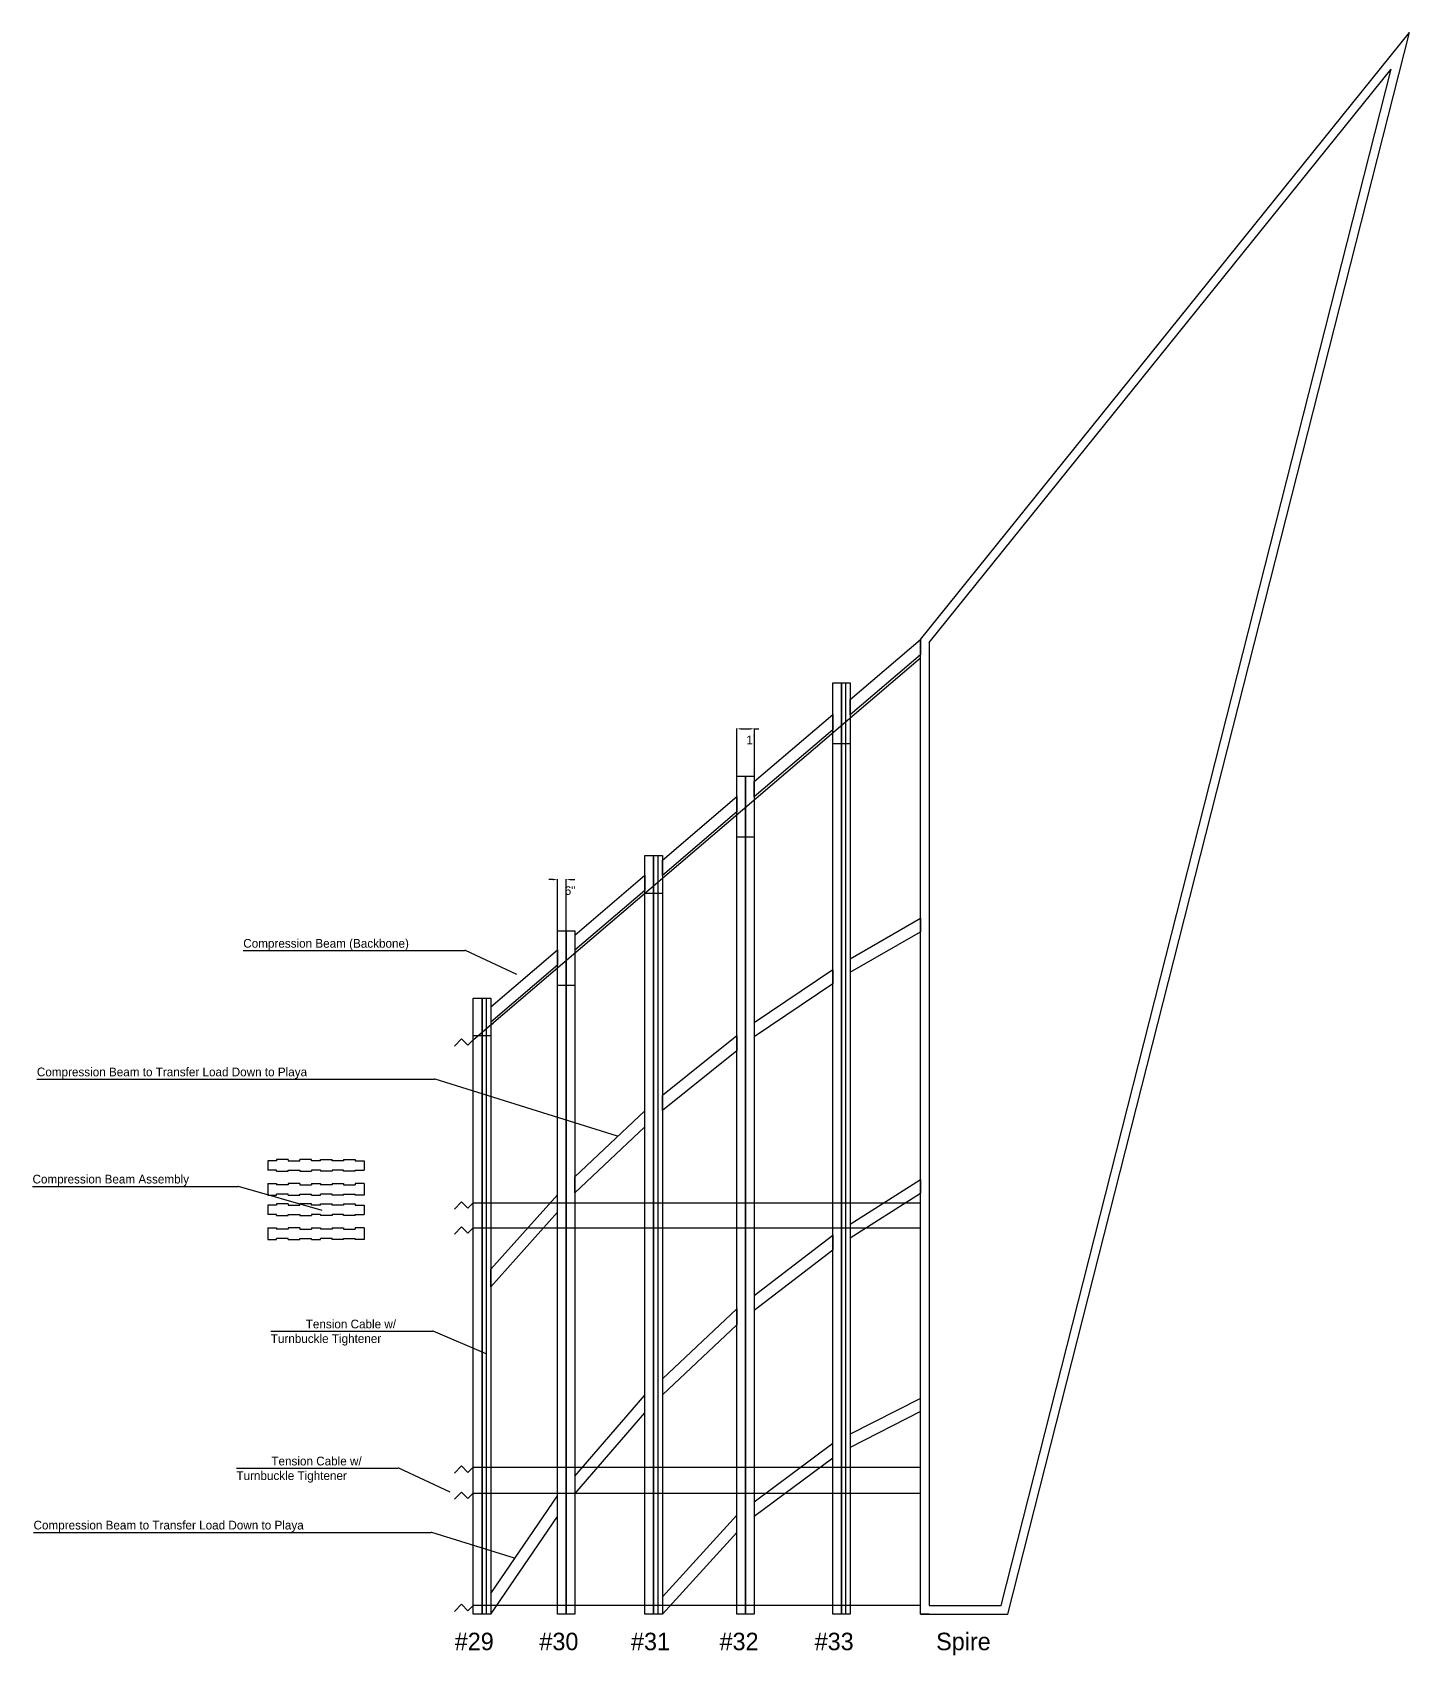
# Model space of a CAD drawing. Extents: x 0 to 8043, y -132 to 1090.
# Drawn here: x 7097 to 8043, y -25 to 1090 of the extents above; entities that cross this region are included whole.
import ezdxf

# ---------------------------------------------------------------- set-up
doc = ezdxf.new("R2010")
doc.units = 0
doc.layers.get('0').update_dxf_attribs({"linetype": 'CONTINUOUS'})
doc.layers.get('DEFPOINTS').update_dxf_attribs({"linetype": 'CONTINUOUS'})
for name, color, linetype in [('ANNOTATION', 7, 'CONTINUOUS'), ('COMPRESSION_BOX', 1, 'CONTINUOUS'), ('TENSION', 4, 'CONTINUOUS')]:
    doc.layers.add(name, color=color, linetype=linetype)
doc.dimstyles.get("Standard").update_dxf_attribs({"dimtxt": 0.18, "dimasz": 0.18, "dimexe": 0.18, "dimexo": 0.0625, "dimgap": 0.09, "dimtad": 0, "dimtih": 1, "dimtoh": 1, "dimzin": 0, "dimcen": 0.09, "dimazin": 3, "dimtfac": 1, "dimtofl": 0, "dimtmove": 0, "dimatfit": 3})

# ---------------------------------------------------------------- blocks, each defined once
blk = doc.blocks.new('*U330')
at = {"layer": 'ANNOTATION'}
blk.add_text('#32', height=12, dxfattribs=at).set_placement((7568.9, -21))
blk = doc.blocks.new('*U333')
at = {"layer": 'ANNOTATION'}
blk.add_text('#31', height=12, dxfattribs=at).set_placement((7508.1, -21))
blk = doc.blocks.new('*U334')
at = {"layer": 'ANNOTATION'}
blk.add_text('#30', height=12, dxfattribs=at).set_placement((7445.2, -21))
blk = doc.blocks.new('*U335')
at = {"layer": 'ANNOTATION'}
blk.add_text('#29', height=12, dxfattribs=at).set_placement((7387.1, -21))
blk = doc.blocks.new('*U336')
at = {"layer": 'ANNOTATION'}
blk.add_text('#33', height=12, dxfattribs=at).set_placement((7634.2, -21))
blk = doc.blocks.new('*U337')
at = {"layer": 'ANNOTATION'}
blk.add_text('Spire', height=12, dxfattribs=at).set_placement((7717.6, -21))
blk = doc.blocks.new('*U361')
at = {"layer": 'ANNOTATION', "linetype": 'BYBLOCK'}
blk.add_line((7348.7, 103.9), (7348.3, 103.9), dxfattribs=at)
for points in [[(7237.2, 103.9), (7348.3, 103.9)], [(7384, 87.5), (7348.7, 103.9)]]:
    blk.add_lwpolyline(points, dxfattribs=at)
at = {"layer": 'ANNOTATION'}
blk.add_solid([(7384, 87.5), (7384.2, 87.4), (7384, 87.4)], dxfattribs=at)
for s, p in [('Tension Cable w/', (7261.2, 105.9)), ('Turnbuckle Tightener', (7237.2, 95.9))]:
    blk.add_text(s, height=6, dxfattribs=at).set_placement(p)
blk = doc.blocks.new('*U363')
at = {"layer": 'ANNOTATION', "linetype": 'BYBLOCK'}
blk.add_line((7372.2, 198), (7371.9, 198), dxfattribs=at)
for points in [[(7260.8, 198), (7371.9, 198)], [(7408.7, 182.6), (7372.2, 198)]]:
    blk.add_lwpolyline(points, dxfattribs=at)
at = {"layer": 'ANNOTATION'}
blk.add_solid([(7408.7, 182.6), (7408.8, 182.5), (7408.7, 182.6)], dxfattribs=at)
for s, p in [('Tension Cable w/', (7284.8, 200)), ('Turnbuckle Tightener', (7260.8, 190))]:
    blk.add_text(s, height=6, dxfattribs=at).set_placement(p)
blk = doc.blocks.new('*U365')
at = {"layer": 'ANNOTATION', "linetype": 'BYBLOCK'}
blk.add_line((7394.4, 459.4), (7394, 459.4), dxfattribs=at)
for points in [[(7241.9, 459.4), (7394, 459.4)], [(7429.7, 442.9), (7394.4, 459.4)]]:
    blk.add_lwpolyline(points, dxfattribs=at)
at = {"layer": 'ANNOTATION'}
blk.add_solid([(7429.8, 443), (7429.9, 442.9), (7429.7, 442.9)], dxfattribs=at)
blk.add_text('Compression Beam (Backbone)', height=6, dxfattribs=at).set_placement((7241.9, 461.4))
blk = doc.blocks.new('*U367')
at = {"layer": 'ANNOTATION', "linetype": 'BYBLOCK'}
blk.add_line((7373.7, 371.1), (7373.3, 371.1), dxfattribs=at)
for points in [[(7100.2, 371.1), (7373.3, 371.1)], [(7498.9, 331.9), (7373.7, 371.1)]]:
    blk.add_lwpolyline(points, dxfattribs=at)
at = {"layer": 'ANNOTATION'}
blk.add_solid([(7498.9, 332), (7499, 331.9), (7498.8, 331.9)], dxfattribs=at)
blk.add_text('Compression Beam to Transfer Load Down to Playa', height=6, dxfattribs=at).set_placement((7100.2, 373.1))
blk = doc.blocks.new('*U369')
at = {"layer": 'ANNOTATION', "linetype": 'BYBLOCK'}
blk.add_line((7371.3, 59.9), (7371, 59.9), dxfattribs=at)
for points in [[(7097.9, 59.9), (7371, 59.9)], [(7428.1, 42.1), (7371.3, 59.9)]]:
    blk.add_lwpolyline(points, dxfattribs=at)
at = {"layer": 'ANNOTATION'}
blk.add_solid([(7428.1, 42.1), (7428.3, 42.1), (7428.1, 42.1)], dxfattribs=at)
blk.add_text('Compression Beam to Transfer Load Down to Playa', height=6, dxfattribs=at).set_placement((7097.9, 61.9))
blk = doc.blocks.new('*U374')
at = {"layer": 'ANNOTATION', "linetype": 'BYBLOCK'}
blk.add_line((7238.6, 297.5), (7238.3, 297.5), dxfattribs=at)
for points in [[(7097.2, 297.5), (7238.3, 297.5)], [(7296.1, 281), (7238.6, 297.5)]]:
    blk.add_lwpolyline(points, dxfattribs=at)
at = {"layer": 'ANNOTATION'}
blk.add_solid([(7296.1, 281.1), (7296.2, 281), (7296.1, 281)], dxfattribs=at)
blk.add_text('Compression Beam Assembly', height=6, dxfattribs=at).set_placement((7097.2, 299.5))
blk = doc.blocks.new('*D326')
at = {"layer": 'ANNOTATION', "color": 0}
for p, q in [((7454.6, 508.2), (7451.6, 508.2)), ((7457.6, 473.2), (7457.6, 508.4)), ((7463.6, 473.2), (7463.6, 508.4)), ((7466.6, 508.2), (7469.6, 508.2))]:
    blk.add_line(p, q, dxfattribs=at)
for points in [[(7454.6, 508.7), (7454.6, 507.7), (7457.6, 508.2)], [(7466.6, 508.7), (7466.6, 507.7), (7463.6, 508.2)]]:
    blk.add_solid(points, dxfattribs=at)
at = {"layer": 'DEFPOINTS', "color": 0}
for p in [(7463.6, 508.2), (7457.6, 473.1), (7463.6, 473.1)]:
    blk.add_point(p, dxfattribs=at)
at = {"layer": 'ANNOTATION', "color": 0}
blk.add_text('6"', height=6, dxfattribs=at).set_placement((7462.6, 497.6))
blk = doc.blocks.new('*D327')
at = {"layer": 'ANNOTATION', "color": 0}
for p, q in [((7580.8, 579.2), (7580.8, 611.9)), ((7583.8, 611.7), (7589.8, 611.7)), ((7592.8, 579.2), (7592.8, 611.9)), ((7592.8, 611.7), (7595.8, 611.7))]:
    blk.add_line(p, q, dxfattribs=at)
for points in [[(7583.8, 612.2), (7583.8, 611.2), (7580.8, 611.7)], [(7589.8, 612.2), (7589.8, 611.2), (7592.8, 611.7)]]:
    blk.add_solid(points, dxfattribs=at)
at = {"layer": 'DEFPOINTS', "color": 0}
for p in [(7592.8, 611.7), (7580.8, 579.2), (7592.8, 579.2)]:
    blk.add_point(p, dxfattribs=at)
at = {"layer": 'ANNOTATION', "color": 0}
blk.add_text("1'", height=6, dxfattribs=at).set_placement((7587.3, 601.1))

msp = doc.modelspace()

# ---------------------------------------------------------------- linework, layer by layer
for p, q in [((7706.875, 673.016), (8042.589, 1089.911)), ((7766.875, 3.806), (8042.589, 1089.911)), ((7712.875, 670.901), (8030.003, 1064.715)), ((7762.208, 9.806), (8030.003, 1064.715)), ((7658.579, 601.329), (7646.579, 601.329)), ((7592.766, 537.375), (7580.766, 537.375)), ((7517.641, 498.806), (7529.641, 498.806)), ((7469.579, 435.426), (7457.579, 435.426)), ((7411.829, 400.806), (7399.829, 400.806)), ((7706.875, 3.806), (7766.875, 3.806)), ((7712.875, 9.806), (7762.208, 9.806))]:
    msp.add_line(p, q)
for points in [[(7712.875, 3.806), (7706.875, 3.806), (7706.875, 673.016)], [(7712.875, 670.901), (7712.875, 9.806)]]:
    msp.add_lwpolyline(points)
for points in [[(7652.579, 3.806), (7646.579, 3.806), (7646.579, 643.329), (7652.579, 643.329)], [(7658.579, 3.806), (7652.579, 3.806), (7652.579, 643.329), (7658.579, 643.329)], [(7586.766, 3.806), (7580.766, 3.806), (7580.766, 579.178), (7586.766, 579.178)], [(7592.766, 3.806), (7586.766, 3.806), (7586.766, 579.178), (7592.766, 579.178)], [(7523.641, 3.806), (7517.641, 3.806), (7517.641, 524.806), (7523.641, 524.806)], [(7529.641, 3.806), (7523.641, 3.806), (7523.641, 524.806), (7529.641, 524.806)], [(7463.579, 3.806), (7457.579, 3.806), (7457.579, 473.089), (7463.579, 473.089)], [(7469.579, 3.806), (7463.579, 3.806), (7463.579, 473.089), (7469.579, 473.089)], [(7405.829, 3.806), (7399.829, 3.806), (7399.829, 426.806), (7405.829, 426.806)], [(7411.829, 3.806), (7405.829, 3.806), (7405.829, 426.806), (7411.829, 426.806)]]:
    msp.add_lwpolyline(points, close=True)
at = {"layer": 'COMPRESSION_BOX'}
for p, q in [((7706.875, 673.018), (7706.875, 662.501)), ((7658.579, 621.224), (7658.579, 631.747)), ((7646.579, 621.488), (7646.579, 610.971)), ((7592.766, 564.982), (7592.766, 575.505)), ((7580.766, 565.249), (7580.766, 554.732)), ((7529.641, 511.04), (7529.641, 521.562)), ((7517.641, 511.308), (7517.641, 500.791)), ((7658.579, 453.801), (7706.875, 481.625)), ((7706.875, 481.625), (7706.875, 472.392)), ((7469.579, 470.239), (7469.579, 459.716)), ((7658.579, 444.569), (7706.875, 472.392)), ((7457.579, 459.985), (7457.579, 449.462)), ((7646.579, 446.323), (7592.766, 409.783)), ((7646.579, 446.323), (7646.579, 436.653)), ((7658.579, 453.801), (7658.579, 444.569)), ((7646.579, 436.653), (7592.766, 400.113)), ((7411.829, 420.891), (7411.829, 410.368)), ((7411.829, 420.891), (7411.829, 410.368)), ((7411.829, 408.368), (7413.363, 409.651)), ((7592.766, 409.783), (7592.766, 400.113)), ((7580.766, 400.92), (7529.641, 359.915)), ((7580.766, 390.665), (7529.641, 349.659)), ((7580.766, 400.92), (7580.766, 390.665)), ((7529.641, 349.659), (7529.641, 359.915)), ((7469.579, 304.06), (7517.641, 349.467)), ((7517.641, 338.461), (7517.641, 349.467)), ((7469.579, 293.054), (7517.641, 338.461)), ((7264.824, 315.132), (7258.824, 315.132)), ((7264.824, 315.882), (7264.824, 315.132)), ((7272.824, 315.882), (7272.824, 315.132)), ((7272.824, 315.132), (7280.824, 315.132)), ((7280.824, 315.132), (7280.824, 315.882)), ((7288.824, 315.132), (7288.824, 315.882)), ((7294.824, 315.132), (7288.824, 315.132)), ((7294.824, 315.132), (7294.824, 315.882)), ((7302.824, 315.132), (7302.824, 315.882)), ((7310.824, 315.132), (7302.824, 315.132)), ((7310.824, 315.882), (7310.824, 315.132)), ((7318.824, 315.882), (7318.824, 315.132)), ((7318.824, 315.132), (7324.824, 315.132)), ((7264.824, 308.632), (7258.824, 308.632)), ((7264.824, 307.882), (7264.824, 308.632)), ((7272.824, 307.882), (7272.824, 308.632)), ((7272.824, 308.632), (7280.824, 308.632)), ((7280.824, 308.632), (7280.824, 307.882)), ((7294.824, 308.632), (7288.824, 308.632)), ((7288.824, 308.632), (7288.824, 307.882)), ((7294.824, 308.632), (7294.824, 307.882)), ((7310.824, 308.632), (7302.824, 308.632)), ((7302.824, 308.632), (7302.824, 307.882)), ((7310.824, 307.882), (7310.824, 308.632)), ((7318.824, 307.882), (7318.824, 308.632)), ((7318.824, 308.632), (7324.824, 308.632)), ((7469.579, 293.054), (7469.579, 304.06)), ((7658.579, 271.663), (7706.875, 302.224)), ((7706.875, 302.224), (7706.875, 292.757)), ((7258.824, 299.41), (7264.824, 299.41)), ((7264.824, 299.41), (7264.824, 298.66)), ((7272.824, 298.66), (7264.824, 298.66)), ((7272.824, 292.16), (7264.824, 292.16)), ((7264.824, 291.41), (7264.824, 292.16)), ((7272.824, 299.41), (7272.824, 298.66)), ((7272.824, 291.41), (7272.824, 292.16)), ((7280.824, 299.41), (7280.824, 298.66)), ((7280.824, 298.66), (7288.824, 298.66)), ((7280.824, 291.41), (7280.824, 292.16)), ((7280.824, 292.16), (7288.824, 292.16)), ((7288.824, 299.41), (7288.824, 298.66)), ((7288.824, 299.41), (7294.824, 299.41)), ((7288.824, 291.41), (7288.824, 292.16)), ((7288.824, 291.41), (7294.824, 291.41)), ((7294.824, 299.41), (7294.824, 298.66)), ((7302.824, 298.66), (7294.824, 298.66)), ((7302.824, 292.16), (7294.824, 292.16)), ((7294.824, 291.41), (7294.824, 292.16)), ((7302.824, 299.41), (7302.824, 298.66)), ((7302.824, 291.41), (7302.824, 292.16)), ((7310.824, 299.41), (7310.824, 298.66)), ((7310.824, 298.66), (7318.824, 298.66)), ((7310.824, 291.41), (7310.824, 292.16)), ((7310.824, 292.16), (7318.824, 292.16)), ((7318.824, 299.41), (7318.824, 298.66)), ((7324.824, 299.41), (7318.824, 299.41)), ((7318.824, 291.41), (7318.824, 292.16)), ((7411.829, 240.625), (7457.579, 291.747)), ((7457.579, 279.75), (7457.579, 291.747)), ((7658.579, 262.196), (7706.875, 292.757)), ((7264.824, 284.688), (7258.824, 284.688)), ((7264.824, 285.438), (7264.824, 284.688)), ((7272.824, 285.438), (7272.824, 284.688)), ((7272.824, 284.688), (7280.824, 284.688)), ((7280.824, 284.688), (7280.824, 285.438)), ((7288.824, 284.688), (7288.824, 285.438)), ((7294.824, 284.688), (7288.824, 284.688)), ((7294.824, 284.688), (7294.824, 285.438)), ((7302.824, 284.688), (7302.824, 285.438)), ((7310.824, 284.688), (7302.824, 284.688)), ((7310.824, 285.438), (7310.824, 284.688)), ((7318.824, 285.438), (7318.824, 284.688)), ((7318.824, 284.688), (7324.824, 284.688)), ((7411.829, 228.629), (7457.579, 279.75)), ((7264.824, 278.188), (7258.824, 278.188)), ((7258.824, 268.967), (7264.824, 268.967)), ((7264.824, 277.438), (7264.824, 278.188)), ((7264.824, 268.967), (7264.824, 268.217)), ((7272.824, 268.217), (7264.824, 268.217)), ((7272.824, 277.438), (7272.824, 278.188)), ((7272.824, 278.188), (7280.824, 278.188)), ((7272.824, 268.967), (7272.824, 268.217)), ((7280.824, 278.188), (7280.824, 277.438)), ((7280.824, 268.967), (7280.824, 268.217)), ((7280.824, 268.217), (7288.824, 268.217)), ((7294.824, 278.188), (7288.824, 278.188)), ((7288.824, 278.188), (7288.824, 277.438)), ((7288.824, 268.967), (7288.824, 268.217)), ((7288.824, 268.967), (7294.824, 268.967)), ((7294.824, 278.188), (7294.824, 277.438)), ((7294.824, 268.967), (7294.824, 268.217)), ((7302.824, 268.217), (7294.824, 268.217)), ((7310.824, 278.188), (7302.824, 278.188)), ((7302.824, 278.188), (7302.824, 277.438)), ((7302.824, 268.967), (7302.824, 268.217)), ((7310.824, 277.438), (7310.824, 278.188)), ((7310.824, 268.967), (7310.824, 268.217)), ((7310.824, 268.217), (7318.824, 268.217)), ((7318.824, 277.438), (7318.824, 278.188)), ((7318.824, 278.188), (7324.824, 278.188)), ((7318.824, 268.967), (7318.824, 268.217)), ((7324.824, 268.967), (7318.824, 268.967)), ((7658.579, 271.663), (7658.579, 262.196)), ((7272.824, 261.717), (7264.824, 261.717)), ((7264.824, 260.967), (7264.824, 261.717)), ((7272.824, 260.967), (7272.824, 261.717)), ((7280.824, 260.967), (7280.824, 261.717)), ((7280.824, 261.717), (7288.824, 261.717)), ((7288.824, 260.967), (7288.824, 261.717)), ((7288.824, 260.967), (7294.824, 260.967)), ((7302.824, 261.717), (7294.824, 261.717)), ((7294.824, 260.967), (7294.824, 261.717)), ((7302.824, 260.967), (7302.824, 261.717)), ((7310.824, 260.967), (7310.824, 261.717)), ((7310.824, 261.717), (7318.824, 261.717)), ((7318.824, 260.967), (7318.824, 261.717)), ((7592.766, 222.67), (7646.579, 263.961)), ((7646.579, 263.961), (7646.579, 253.877)), ((7592.766, 212.586), (7646.579, 253.877)), ((7411.829, 228.629), (7411.829, 240.625)), ((7529.641, 165.396), (7580.766, 213.38)), ((7580.766, 213.38), (7580.766, 202.408)), ((7592.766, 222.67), (7592.766, 212.586)), ((7529.641, 154.424), (7580.766, 202.408)), ((7529.641, 165.396), (7529.641, 154.424)), ((7469.579, 98.565), (7517.641, 154.181)), ((7517.641, 141.946), (7517.641, 154.181)), ((7706.875, 151.854), (7658.579, 127.249)), ((7706.875, 142.876), (7706.875, 151.854)), ((7469.579, 86.33), (7517.641, 141.946)), ((7706.875, 142.876), (7658.579, 118.271)), ((7658.579, 127.249), (7658.579, 118.271)), ((7646.579, 120.916), (7592.766, 80.765)), ((7646.579, 110.934), (7646.579, 120.916)), ((7646.579, 110.934), (7592.766, 70.783)), ((7469.579, 98.565), (7469.579, 86.33)), ((7411.829, 17.993), (7457.579, 84.995)), ((7457.579, 70.808), (7457.579, 84.995)), ((7592.766, 80.765), (7592.766, 70.783)), ((7411.829, 3.806), (7457.579, 70.808)), ((7580.766, 71.799), (7529.641, 15.685)), ((7580.766, 59.92), (7580.766, 71.799)), ((7580.766, 59.92), (7529.641, 3.806)), ((7411.829, 17.993), (7411.829, 3.806)), ((7529.641, 15.685), (7529.641, 3.806))]:
    msp.add_line(p, q, dxfattribs=at)
for points in [[(7658.579, 631.747), (7706.875, 673.016)], [(7706.875, 662.501), (7658.579, 621.227)], [(7592.766, 575.503), (7646.579, 621.486)], [(7646.579, 610.971), (7592.766, 564.982)], [(7529.641, 521.562), (7580.766, 565.249)], [(7580.766, 554.732), (7529.641, 511.04)], [(7469.423, 470.105), (7517.641, 511.308)], [(7517.641, 500.791), (7469.579, 459.716)], [(7411.829, 420.891), (7457.579, 459.985)], [(7457.579, 449.462), (7411.829, 410.368)], [(7258.824, 315.132), (7258.824, 308.632)], [(7272.824, 315.882), (7264.824, 315.882)], [(7288.824, 315.882), (7280.824, 315.882)], [(7294.824, 315.882), (7302.824, 315.882)], [(7310.824, 315.882), (7318.824, 315.882)], [(7324.824, 315.132), (7324.824, 308.632)], [(7264.824, 307.882), (7272.824, 307.882)], [(7280.824, 307.882), (7288.824, 307.882)], [(7302.824, 307.882), (7294.824, 307.882)], [(7318.824, 307.882), (7310.824, 307.882)], [(7258.824, 299.41), (7258.824, 291.41), (7264.824, 291.41)], [(7280.824, 299.41), (7272.824, 299.41)], [(7272.824, 291.41), (7280.824, 291.41)], [(7302.824, 299.41), (7310.824, 299.41)], [(7310.824, 291.41), (7302.824, 291.41)], [(7324.824, 299.41), (7324.824, 291.41), (7318.824, 291.41)], [(7258.824, 284.688), (7258.824, 278.188)], [(7272.824, 285.438), (7264.824, 285.438)], [(7288.824, 285.438), (7280.824, 285.438)], [(7294.824, 285.438), (7302.824, 285.438)], [(7310.824, 285.438), (7318.824, 285.438)], [(7324.824, 284.688), (7324.824, 278.188)], [(7258.824, 268.967), (7258.824, 260.967), (7264.824, 260.967)], [(7264.824, 277.438), (7272.824, 277.438)], [(7280.824, 268.967), (7272.824, 268.967)], [(7280.824, 277.438), (7288.824, 277.438)], [(7302.824, 277.438), (7294.824, 277.438)], [(7302.824, 268.967), (7310.824, 268.967)], [(7318.824, 277.438), (7310.824, 277.438)], [(7324.824, 268.967), (7324.824, 260.967), (7318.824, 260.967)], [(7272.824, 260.967), (7280.824, 260.967)], [(7310.824, 260.967), (7302.824, 260.967)]]:
    msp.add_lwpolyline(points, dxfattribs=at)
at = {"layer": 'TENSION'}
for p, q in [((7399.829, 398.083), (7706.875, 660.501)), ((7655.579, 3.806), (7655.579, 643.329)), ((7526.641, 3.806), (7526.641, 524.806)), ((7408.829, 3.806), (7408.829, 426.806)), ((7391.742, 398.832), (7386.814, 393.904)), ((7396.159, 394.414), (7391.742, 398.832)), ((7399.829, 398.083), (7396.159, 394.414)), ((7391.742, 286.873), (7386.814, 281.945)), ((7396.159, 282.456), (7391.742, 286.873)), ((7399.829, 286.125), (7396.159, 282.456)), ((7399.829, 286.125), (7706.875, 286.125)), ((7391.742, 269.726), (7386.814, 264.797)), ((7396.159, 265.308), (7391.742, 269.726)), ((7399.829, 268.977), (7396.159, 265.308)), ((7399.829, 268.977), (7706.875, 268.977)), ((7391.742, 105.541), (7386.814, 100.613)), ((7396.159, 101.123), (7391.742, 105.541)), ((7399.829, 104.793), (7396.159, 101.123)), ((7399.829, 104.793), (7706.875, 104.793)), ((7391.742, 87.559), (7386.814, 82.631)), ((7396.159, 83.141), (7391.742, 87.559)), ((7399.829, 86.811), (7396.159, 83.141)), ((7399.829, 86.811), (7706.875, 86.811)), ((7391.742, 10.554), (7386.814, 5.626)), ((7396.159, 6.137), (7391.742, 10.554)), ((7399.829, 9.806), (7396.159, 6.137)), ((7706.875, 9.806), (7399.829, 9.806))]:
    msp.add_line(p, q, dxfattribs=at)

# ---------------------------------------------------------------- block references
at = {"layer": 'ANNOTATION'}
for name in ['*U365', '*U367', '*U374', '*U363', '*U361', '*U369', '*U335', '*U334', '*U333', '*U330', '*U336', '*U337']:
    msp.add_blockref(name, (0, 0), dxfattribs=at)

# ---------------------------------------------------------------- dimensions: what is measured, and where the dimension line sits
for base, p1, p2, picture, middle in [((7592.766, 611.702), (7580.766, 579.178), (7592.766, 579.178), '*D327', (7599.266, 611.702)), ((7463.579, 508.179), (7457.579, 473.089), (7463.579, 473.089), '*D326', (7474.579, 508.179))]:
    dim = msp.add_linear_dim(base=base, p1=p1, p2=p2, dimstyle='Standard', override={"dimtxt": 6, "dimasz": 3, "dimgap": 1, "dimlunit": 4, "dimcen": 3, "dimtmove": 0}, dxfattribs=at)
    dim.commit()
    dim.dimension.update_dxf_attribs({"geometry": picture, "text_midpoint": middle})

doc.saveas('drawing.dxf')
